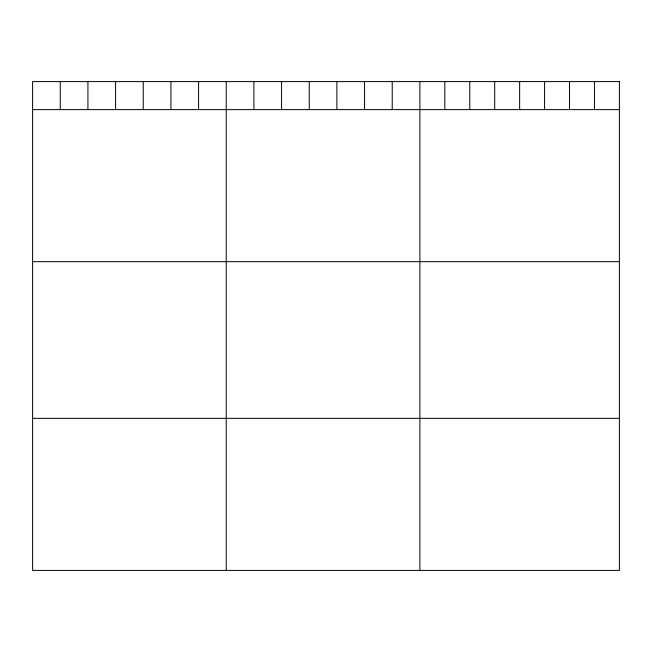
<?xml version="1.0" encoding="UTF-8"?>
<svg xmlns="http://www.w3.org/2000/svg" width="652" height="652" viewBox="0 0 652 652"><rect width="100%" height="100%" fill="white"/><g stroke="black" fill="none" stroke-linecap="round" stroke-linejoin="round"><path stroke-width="0.98" d="M32.6 109.617L619.4 109.617M32.6 261.68L619.4 261.68M32.6 418.348L619.4 418.348M594.461 81.59L594.461 109.617M569.522 81.59L569.522 109.617M544.583 81.59L544.583 109.617M519.644 81.59L519.644 109.617M494.705 81.59L494.705 109.617M469.766 81.59L469.766 109.617M444.827 81.59L444.827 109.617M419.888 81.59L419.888 570.41M392.227 81.59L392.227 109.617M364.558 81.59L364.558 109.617M336.897 81.59L336.897 109.617M309.235 81.59L309.235 109.617M281.574 81.59L281.574 109.617M253.905 81.59L253.905 109.617M226.244 81.59L226.244 570.41M198.583 81.59L198.583 109.617M170.914 81.59L170.914 109.617M143.253 81.59L143.253 109.617M115.591 81.59L115.591 109.617M87.93 81.59L87.93 109.617M60.261 81.59L60.261 109.617M619.4 81.59L32.6 81.59L32.6 570.41L619.4 570.41L619.4 81.59"/></g></svg>
